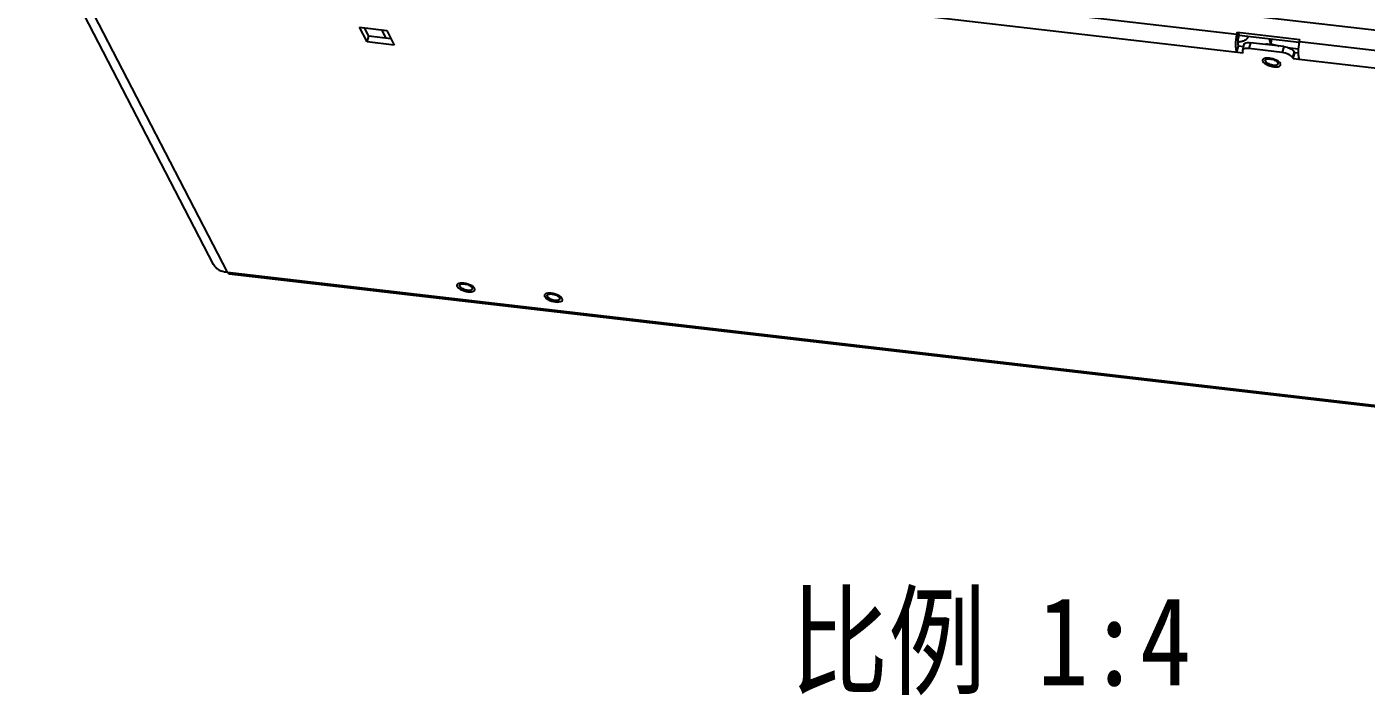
# Model space of a CAD drawing. Header units: millimetres. Extents: x -177 to 18421, y -5017 to 3255.
# Drawn here: x 13158.2 to 13233.7, y 1943.5 to 1981.1 of the extents above; entities that cross this region are included whole.
import ezdxf

# ---------------------------------------------------------------- set-up
doc = ezdxf.new("R2010")
doc.units = ezdxf.units.MM
doc.header["$LTSCALE"] = 46.255
doc.layers.get('0').update_dxf_attribs({"linetype": 'CONTINUOUS'})
doc.layers.add('02___PRT_ALL_AXES', color=7, linetype='CONTINUOUS')
doc.styles.get("Standard").update_dxf_attribs({"font": 'txt', "width": 0.85})

msp = doc.modelspace()

# ---------------------------------------------------------------- linework, layer by layer
at = {"color": 3, "linetype": 'Continuous'}
for p, q in [((13159.778, 1989.583), (13264.321, 1977.469)), ((13168.698, 1967.744), (13158.163, 1988.077)), ((13169.485, 1967.298), (13159.002, 1987.531)), ((13197.057, 1984.128), (13226.436, 1980.724)), ((13196.702, 1983.162), (13226.787, 1979.676)), ((13226.436, 1980.724), (13226.466, 1980.834)), ((13226.466, 1980.834), (13229.992, 1980.425)), ((13228.987, 1979.693), (13227.107, 1979.911)), ((13229.962, 1980.315), (13229.992, 1980.425)), ((13229.962, 1980.315), (13259.341, 1976.911)), ((13226.745, 1979.813), (13226.757, 1979.734)), ((13226.757, 1979.734), (13226.787, 1979.676)), ((13229.607, 1979.349), (13229.577, 1979.407)), ((13229.607, 1979.349), (13259.691, 1975.863)), ((13169.485, 1967.298), (13274.969, 1955.074)), ((13169.581, 1967.213), (13275.064, 1954.989))]:
    msp.add_line(p, q, dxfattribs=at)
at = {"color": 7, "linetype": 'Continuous'}
for p, q in [((13178.169, 1980.974), (13178.412, 1980.504)), ((13226.436, 1980.724), (13226.526, 1980.551)), ((13226.466, 1980.834), (13226.556, 1980.66)), ((13226.526, 1980.551), (13226.556, 1980.66)), ((13226.556, 1980.66), (13229.956, 1980.267)), ((13226.434, 1979.717), (13226.525, 1980.047)), ((13226.497, 1980.3), (13226.536, 1980.295)), ((13226.801, 1980.015), (13226.525, 1980.047)), ((13226.836, 1980.142), (13226.745, 1979.812)), ((13227.198, 1980.241), (13227.107, 1979.911)), ((13229.078, 1980.023), (13227.198, 1980.241)), ((13228.079, 1980.159), (13228.076, 1980.148)), ((13228.09, 1980.15), (13228.079, 1980.159)), ((13228.167, 1980.167), (13228.164, 1980.156)), ((13229.078, 1980.023), (13228.987, 1979.693)), ((13229.288, 1979.977), (13229.897, 1979.906)), ((13229.668, 1979.737), (13229.577, 1979.407)), ((13229.607, 1979.349), (13229.698, 1979.679)), ((13229.698, 1979.679), (13229.668, 1979.737)), ((13229.892, 1979.657), (13229.698, 1979.679))]:
    msp.add_line(p, q, dxfattribs=at)
at = {"color": 3, "linetype": 'Continuous'}
for centre, radius, start, end in [((13228.166, 1980.248), 1.794, 164.60997, 165.76852), ((13231.691, 1979.839), 1.794, 164.60997, 165.76852), ((13231.731, 1979.742), 1.846, 179.85025, 182.8264), ((13169.46, 1968.217), 0.911, 240.31072, 249.50385)]:
    msp.add_arc(centre, radius, start, end, dxfattribs=at)
at = {"color": 7, "linetype": 'Continuous'}
for centre, radius, start, end in [((13226.594, 1980.793), 0.501, 263.41824, 268.38368), ((13228.192, 1979.321), 0.835, 97.00757, 97.98622), ((13228.199, 1979.266), 0.891, 95.56858, 97.00275), ((13228.208, 1979.167), 0.99, 92.54967, 95.55739), ((13228.652, 1980.428), 0.365, 207.40564, 215.18279), ((13228.655, 1980.43), 0.368, 215.20196, 221.34029)]:
    msp.add_arc(centre, radius, start, end, dxfattribs=at)
at = {"color": 3, "linetype": 'Continuous'}
for points in [[(13226.427, 1980.689), (13226.406, 1980.609), (13226.391, 1980.527), (13226.38, 1980.445)], [(13226.38, 1980.445), (13226.367, 1980.349), (13226.36, 1980.252), (13226.36, 1980.156)], [(13228.383, 1980.191), (13228.372, 1980.25), (13228.376, 1980.313), (13228.392, 1980.371)], [(13229.952, 1980.28), (13229.908, 1980.107), (13229.886, 1979.926), (13229.886, 1979.747)], [(13229.355, 1979.587), (13229.24, 1979.642), (13229.114, 1979.678), (13228.987, 1979.693)], [(13168.874, 1967.52), (13168.802, 1967.583), (13168.741, 1967.66), (13168.698, 1967.744)], [(13169.009, 1967.425), (13168.961, 1967.452), (13168.915, 1967.484), (13168.874, 1967.52)], [(13169.485, 1967.298), (13169.368, 1967.301), (13169.25, 1967.322), (13169.141, 1967.363)]]:
    msp.add_open_spline(points, degree=3, dxfattribs=at)
for points, knots in [([(13226.36, 1980.156), (13226.36, 1980.111), (13226.366, 1979.963), (13226.386, 1979.809), (13226.434, 1979.717)], [0, 0, 0, 0, 0.301594, 1, 1, 1, 1]), ([(13227.107, 1979.911), (13227.062, 1979.916), (13226.944, 1979.923), (13226.767, 1979.893), (13226.745, 1979.813)], [0, 0, 0, 0, 0.349275, 1, 1, 1, 1]), ([(13228.392, 1980.371), (13228.396, 1980.384), (13228.404, 1980.409), (13228.414, 1980.434), (13228.42, 1980.446)], [0, 0, 0, 0, 0.496567, 1, 1, 1, 1]), ([(13229.577, 1979.407), (13229.568, 1979.424), (13229.51, 1979.502), (13229.424, 1979.553), (13229.355, 1979.587)], [0, 0, 0, 0, 0.195207, 1, 1, 1, 1]), ([(13229.888, 1979.651), (13229.89, 1979.616), (13229.9, 1979.5), (13229.922, 1979.382), (13229.96, 1979.309)], [0, 0, 0, 0, 0.298747, 1, 1, 1, 1]), ([(13169.506, 1967.264), (13169.502, 1967.269), (13169.495, 1967.28), (13169.488, 1967.292), (13169.485, 1967.298)], [0, 0, 0, 0, 0.481963, 1, 1, 1, 1]), ([(13169.581, 1967.213), (13169.567, 1967.214), (13169.538, 1967.227), (13169.516, 1967.25), (13169.506, 1967.264)], [0, 0, 0, 0, 0.45547, 1, 1, 1, 1])]:
    msp.add_open_spline(points, degree=3, knots=knots, dxfattribs=at)
at = {"color": 7, "linetype": 'Continuous'}
for points, knots in [([(13226.498, 1980.411), (13226.493, 1980.375), (13226.484, 1980.254), (13226.485, 1980.123), (13226.525, 1980.047)], [0, 0, 0, 0, 0.298845, 1, 1, 1, 1]), ([(13226.836, 1980.143), (13226.841, 1980.163), (13226.934, 1980.269), (13227.089, 1980.253), (13227.198, 1980.241)], [0, 0, 0, 0, 0.165553, 1, 1, 1, 1]), ([(13228.167, 1980.167), (13228.218, 1980.17), (13228.325, 1980.167), (13228.545, 1980.139), (13228.711, 1980.094), (13228.82, 1980.053)], [0, 0, 0, 0, 0.22914, 0.478811, 1, 1, 1, 1]), ([(13229.078, 1980.023), (13229.205, 1980.008), (13229.416, 1979.946), (13229.624, 1979.822), (13229.668, 1979.737)], [0, 0, 0, 0, 0.57239, 1, 1, 1, 1])]:
    msp.add_open_spline(points, degree=3, knots=knots, dxfattribs=at)
for points in [[(13226.526, 1980.551), (13226.513, 1980.505), (13226.504, 1980.458), (13226.498, 1980.411)], [(13226.725, 1980.308), (13226.678, 1980.296), (13226.628, 1980.291), (13226.579, 1980.292)], [(13226.904, 1980.386), (13226.85, 1980.35), (13226.788, 1980.324), (13226.725, 1980.308)], [(13227.095, 1980.596), (13227.052, 1980.512), (13226.983, 1980.438), (13226.904, 1980.386)], [(13228.329, 1980.26), (13228.298, 1980.32), (13228.284, 1980.391), (13228.288, 1980.458)]]:
    msp.add_open_spline(points, degree=3, dxfattribs=at)
at = {"layer": '02___PRT_ALL_AXES', "color": 3, "linetype": 'Continuous'}
for p, q in [((13177.371, 1980.284), (13176.94, 1981.116)), ((13176.94, 1981.116), (13178.468, 1980.939)), ((13178.468, 1980.939), (13178.899, 1980.107)), ((13178.899, 1980.107), (13177.371, 1980.284))]:
    msp.add_line(p, q, dxfattribs=at)
at = {"layer": '02___PRT_ALL_AXES', "color": 7, "linetype": 'Continuous'}
for p, q in [((13177.462, 1980.614), (13177.219, 1981.084)), ((13177.371, 1980.284), (13177.462, 1980.614)), ((13178.711, 1980.469), (13177.462, 1980.614)), ((13227.901, 1979.189), (13227.909, 1979.217)), ((13182.446, 1966.502), (13182.454, 1966.531)), ((13187.382, 1965.93), (13187.389, 1965.959))]:
    msp.add_line(p, q, dxfattribs=at)
at = {"layer": '02___PRT_ALL_AXES', "color": 3, "linetype": 'Continuous'}
for centre in [(13182.519, 1966.561), (13187.454, 1965.989)]:
    msp.add_arc(centre, 0.0885, 152.61834, 164.41723, dxfattribs=at)
for points, knots in [([(13227.888, 1979.271), (13227.886, 1979.262), (13227.884, 1979.244), (13227.887, 1979.226), (13227.889, 1979.217)], [0, 0, 0, 0, 0.483927, 1, 1, 1, 1]), ([(13227.897, 1979.292), (13227.895, 1979.288), (13227.892, 1979.282), (13227.889, 1979.275), (13227.888, 1979.271)], [0, 0, 0, 0, 0.503257, 1, 1, 1, 1]), ([(13227.889, 1979.217), (13227.891, 1979.212), (13227.894, 1979.203), (13227.898, 1979.193), (13227.901, 1979.189)], [0, 0, 0, 0, 0.485901, 1, 1, 1, 1]), ([(13227.934, 1979.33), (13227.926, 1979.325), (13227.912, 1979.313), (13227.901, 1979.299), (13227.897, 1979.292)], [0, 0, 0, 0, 0.523335, 1, 1, 1, 1]), ([(13227.957, 1979.343), (13227.952, 1979.341), (13227.945, 1979.337), (13227.937, 1979.332), (13227.934, 1979.33)], [0, 0, 0, 0, 0.512149, 1, 1, 1, 1]), ([(13228.025, 1979.367), (13228.012, 1979.364), (13227.989, 1979.358), (13227.967, 1979.349), (13227.957, 1979.343)], [0, 0, 0, 0, 0.526414, 1, 1, 1, 1]), ([(13228.089, 1979.378), (13228.078, 1979.376), (13228.057, 1979.374), (13228.035, 1979.37), (13228.025, 1979.367)], [0, 0, 0, 0, 0.516319, 1, 1, 1, 1]), ([(13227.987, 1979.091), (13228.109, 1978.992), (13228.391, 1978.893), (13228.71, 1978.858), (13228.832, 1978.919)], [0, 0, 0, 0, 0.535191, 1, 1, 1, 1]), ([(13228.832, 1978.919), (13228.849, 1978.927), (13228.878, 1978.947), (13228.896, 1978.977), (13228.901, 1978.992)], [0, 0, 0, 0, 0.542436, 1, 1, 1, 1]), ([(13228.904, 1979.016), (13228.904, 1979.026), (13228.901, 1979.046), (13228.893, 1979.065), (13228.888, 1979.074)], [0, 0, 0, 0, 0.473759, 1, 1, 1, 1]), ([(13228.901, 1978.992), (13228.902, 1978.996), (13228.903, 1979.004), (13228.904, 1979.012), (13228.904, 1979.016)], [0, 0, 0, 0, 0.496068, 1, 1, 1, 1]), ([(13182.433, 1966.585), (13182.431, 1966.577), (13182.429, 1966.558), (13182.432, 1966.54), (13182.434, 1966.531)], [0, 0, 0, 0, 0.484279, 1, 1, 1, 1]), ([(13182.434, 1966.531), (13182.436, 1966.526), (13182.439, 1966.516), (13182.443, 1966.507), (13182.446, 1966.502)], [0, 0, 0, 0, 0.485933, 1, 1, 1, 1]), ([(13182.477, 1966.642), (13182.469, 1966.637), (13182.455, 1966.625), (13182.444, 1966.61), (13182.44, 1966.602)], [0, 0, 0, 0, 0.523205, 1, 1, 1, 1]), ([(13182.533, 1966.671), (13182.523, 1966.667), (13182.503, 1966.659), (13182.485, 1966.648), (13182.477, 1966.642)], [0, 0, 0, 0, 0.527415, 1, 1, 1, 1]), ([(13182.549, 1966.391), (13182.666, 1966.304), (13182.931, 1966.209), (13183.222, 1966.177), (13183.345, 1966.22)], [0, 0, 0, 0, 0.526547, 1, 1, 1, 1]), ([(13183.449, 1966.33), (13183.449, 1966.34), (13183.446, 1966.36), (13183.438, 1966.379), (13183.433, 1966.388)], [0, 0, 0, 0, 0.474005, 1, 1, 1, 1]), ([(13183.445, 1966.305), (13183.446, 1966.309), (13183.448, 1966.317), (13183.449, 1966.326), (13183.449, 1966.33)], [0, 0, 0, 0, 0.496196, 1, 1, 1, 1]), ([(13187.369, 1966.013), (13187.367, 1966.005), (13187.365, 1965.986), (13187.368, 1965.968), (13187.37, 1965.959)], [0, 0, 0, 0, 0.484279, 1, 1, 1, 1]), ([(13187.37, 1965.959), (13187.371, 1965.954), (13187.375, 1965.945), (13187.379, 1965.935), (13187.382, 1965.93)], [0, 0, 0, 0, 0.485933, 1, 1, 1, 1]), ([(13187.412, 1966.07), (13187.405, 1966.065), (13187.391, 1966.053), (13187.38, 1966.038), (13187.376, 1966.03)], [0, 0, 0, 0, 0.523205, 1, 1, 1, 1]), ([(13187.469, 1966.099), (13187.458, 1966.095), (13187.439, 1966.087), (13187.42, 1966.076), (13187.412, 1966.07)], [0, 0, 0, 0, 0.527415, 1, 1, 1, 1]), ([(13187.485, 1965.819), (13187.602, 1965.732), (13187.867, 1965.637), (13188.157, 1965.605), (13188.281, 1965.648)], [0, 0, 0, 0, 0.526547, 1, 1, 1, 1]), ([(13188.384, 1965.758), (13188.384, 1965.768), (13188.381, 1965.788), (13188.374, 1965.807), (13188.369, 1965.816)], [0, 0, 0, 0, 0.474005, 1, 1, 1, 1]), ([(13188.381, 1965.733), (13188.382, 1965.737), (13188.384, 1965.745), (13188.384, 1965.754), (13188.384, 1965.758)], [0, 0, 0, 0, 0.496196, 1, 1, 1, 1])]:
    msp.add_open_spline(points, degree=3, knots=knots, dxfattribs=at)
for points in [[(13227.901, 1979.189), (13227.921, 1979.15), (13227.953, 1979.118), (13227.987, 1979.091)], [(13228.269, 1979.374), (13228.209, 1979.381), (13228.149, 1979.383), (13228.089, 1979.378)], [(13228.655, 1979.263), (13228.534, 1979.321), (13228.402, 1979.359), (13228.269, 1979.374)], [(13228.802, 1979.171), (13228.757, 1979.208), (13228.707, 1979.237), (13228.655, 1979.263)], [(13228.888, 1979.074), (13228.868, 1979.113), (13228.836, 1979.144), (13228.802, 1979.171)], [(13182.446, 1966.502), (13182.469, 1966.457), (13182.509, 1966.422), (13182.549, 1966.391)], [(13182.707, 1966.695), (13182.649, 1966.695), (13182.589, 1966.69), (13182.533, 1966.671)], [(13183.149, 1966.599), (13183.01, 1966.658), (13182.858, 1966.694), (13182.707, 1966.695)], [(13183.33, 1966.499), (13183.274, 1966.54), (13183.212, 1966.573), (13183.149, 1966.599)], [(13183.433, 1966.388), (13183.41, 1966.433), (13183.37, 1966.469), (13183.33, 1966.499)], [(13183.345, 1966.22), (13183.387, 1966.234), (13183.434, 1966.263), (13183.445, 1966.305)], [(13187.382, 1965.93), (13187.405, 1965.886), (13187.444, 1965.85), (13187.485, 1965.819)], [(13187.643, 1966.123), (13187.584, 1966.123), (13187.524, 1966.118), (13187.469, 1966.099)], [(13188.085, 1966.027), (13187.946, 1966.086), (13187.793, 1966.122), (13187.643, 1966.123)], [(13188.265, 1965.927), (13188.21, 1965.968), (13188.148, 1966.001), (13188.085, 1966.027)], [(13188.369, 1965.816), (13188.345, 1965.861), (13188.306, 1965.897), (13188.265, 1965.927)], [(13188.281, 1965.648), (13188.323, 1965.662), (13188.369, 1965.691), (13188.381, 1965.733)]]:
    msp.add_open_spline(points, degree=3, dxfattribs=at)
at = {"layer": '02___PRT_ALL_AXES', "color": 7, "linetype": 'Continuous'}
for points, knots in [([(13228.042, 1979.221), (13228.041, 1979.224), (13228.038, 1979.237), (13228.038, 1979.25), (13228.041, 1979.259)], [0, 0, 0, 0, 0.265804, 1, 1, 1, 1]), ([(13228.041, 1979.259), (13228.043, 1979.268), (13228.053, 1979.286), (13228.077, 1979.306), (13228.111, 1979.322), (13228.171, 1979.337), (13228.262, 1979.341), (13228.38, 1979.326), (13228.501, 1979.293), (13228.612, 1979.245), (13228.699, 1979.189), (13228.743, 1979.143), (13228.755, 1979.119)], [0, 0, 0, 0, 0.033684, 0.071836, 0.117217, 0.170823, 0.301061, 0.453971, 0.615184, 0.768732, 0.900121, 1, 1, 1, 1]), ([(13228.05, 1979.201), (13228.049, 1979.202), (13228.046, 1979.209), (13228.043, 1979.216), (13228.042, 1979.221)], [0, 0, 0, 0, 0.260958, 1, 1, 1, 1]), ([(13228.05, 1979.201), (13228.061, 1979.179), (13228.099, 1979.137), (13228.175, 1979.085), (13228.272, 1979.039), (13228.381, 1979.004), (13228.493, 1978.984), (13228.595, 1978.979), (13228.68, 1978.991), (13228.727, 1979.013), (13228.743, 1979.027)], [0, 0, 0, 0, 0.09442, 0.216814, 0.36051, 0.514527, 0.666202, 0.803238, 0.915853, 1, 1, 1, 1]), ([(13228.743, 1979.027), (13228.746, 1979.03), (13228.755, 1979.039), (13228.761, 1979.051), (13228.764, 1979.06)], [0, 0, 0, 0, 0.265894, 1, 1, 1, 1]), ([(13228.764, 1979.06), (13228.766, 1979.069), (13228.767, 1979.09), (13228.76, 1979.11), (13228.755, 1979.119)], [0, 0, 0, 0, 0.466766, 1, 1, 1, 1]), ([(13182.587, 1966.535), (13182.586, 1966.538), (13182.583, 1966.551), (13182.583, 1966.564), (13182.586, 1966.573)], [0, 0, 0, 0, 0.265804, 1, 1, 1, 1]), ([(13182.586, 1966.573), (13182.588, 1966.582), (13182.598, 1966.6), (13182.622, 1966.62), (13182.656, 1966.636), (13182.716, 1966.651), (13182.807, 1966.655), (13182.925, 1966.64), (13183.046, 1966.606), (13183.157, 1966.559), (13183.244, 1966.503), (13183.288, 1966.457), (13183.3, 1966.433)], [0, 0, 0, 0, 0.033684, 0.071836, 0.117217, 0.170823, 0.301061, 0.453971, 0.615184, 0.768732, 0.900121, 1, 1, 1, 1]), ([(13182.595, 1966.515), (13182.594, 1966.516), (13182.591, 1966.523), (13182.588, 1966.529), (13182.587, 1966.535)], [0, 0, 0, 0, 0.260958, 1, 1, 1, 1]), ([(13182.595, 1966.515), (13182.606, 1966.493), (13182.644, 1966.451), (13182.72, 1966.399), (13182.817, 1966.353), (13182.926, 1966.318), (13183.038, 1966.298), (13183.14, 1966.293), (13183.225, 1966.305), (13183.272, 1966.327), (13183.288, 1966.341)], [0, 0, 0, 0, 0.09442, 0.216814, 0.36051, 0.514527, 0.666202, 0.803238, 0.915853, 1, 1, 1, 1]), ([(13183.288, 1966.341), (13183.291, 1966.344), (13183.3, 1966.353), (13183.306, 1966.365), (13183.309, 1966.374)], [0, 0, 0, 0, 0.265894, 1, 1, 1, 1]), ([(13183.309, 1966.374), (13183.311, 1966.383), (13183.312, 1966.404), (13183.305, 1966.423), (13183.3, 1966.433)], [0, 0, 0, 0, 0.466766, 1, 1, 1, 1]), ([(13187.522, 1965.963), (13187.521, 1965.966), (13187.519, 1965.979), (13187.519, 1965.992), (13187.521, 1966.001)], [0, 0, 0, 0, 0.265804, 1, 1, 1, 1]), ([(13187.521, 1966.001), (13187.524, 1966.01), (13187.533, 1966.028), (13187.558, 1966.048), (13187.591, 1966.064), (13187.651, 1966.079), (13187.742, 1966.083), (13187.861, 1966.068), (13187.982, 1966.035), (13188.093, 1965.987), (13188.18, 1965.931), (13188.223, 1965.885), (13188.236, 1965.861)], [0, 0, 0, 0, 0.033684, 0.071836, 0.117217, 0.170823, 0.301061, 0.453971, 0.615184, 0.768732, 0.900121, 1, 1, 1, 1]), ([(13187.53, 1965.943), (13187.53, 1965.944), (13187.526, 1965.951), (13187.524, 1965.958), (13187.522, 1965.963)], [0, 0, 0, 0, 0.260958, 1, 1, 1, 1]), ([(13187.53, 1965.943), (13187.542, 1965.921), (13187.579, 1965.879), (13187.655, 1965.827), (13187.753, 1965.781), (13187.862, 1965.746), (13187.973, 1965.726), (13188.076, 1965.721), (13188.161, 1965.733), (13188.208, 1965.755), (13188.224, 1965.769)], [0, 0, 0, 0, 0.09442, 0.216814, 0.36051, 0.514527, 0.666202, 0.803238, 0.915853, 1, 1, 1, 1]), ([(13188.224, 1965.769), (13188.226, 1965.772), (13188.235, 1965.781), (13188.242, 1965.793), (13188.245, 1965.802)], [0, 0, 0, 0, 0.265894, 1, 1, 1, 1]), ([(13188.245, 1965.802), (13188.247, 1965.811), (13188.248, 1965.832), (13188.241, 1965.851), (13188.236, 1965.861)], [0, 0, 0, 0, 0.466766, 1, 1, 1, 1])]:
    msp.add_open_spline(points, degree=3, knots=knots, dxfattribs=at)

# ---------------------------------------------------------------- texts
at = {"color": 2, "linetype": 'Continuous', "insert": (13223.854, 1949.009), "char_height": 5, "width": 38.25, "attachment_point": 3, "line_spacing_factor": 0.9}
msp.add_mtext('比例 1:4', dxfattribs=at)

doc.saveas('drawing.dxf')
